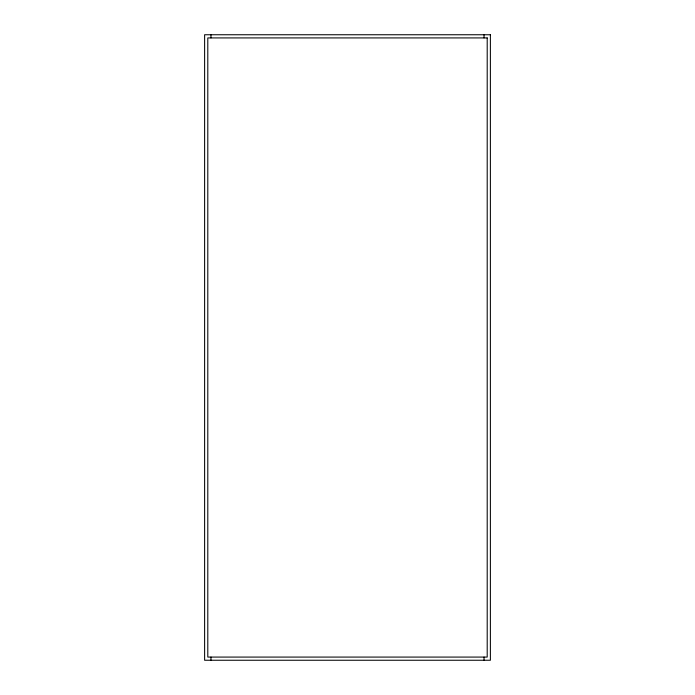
<?xml version="1.0" encoding="UTF-8"?>
<svg xmlns="http://www.w3.org/2000/svg" width="695" height="695" viewBox="0 0 695 695"><rect width="100%" height="100%" fill="white"/><g stroke="black" fill="none" stroke-linecap="round" stroke-linejoin="round"><path stroke-width="1.04" d="M484.033 34.75L484.033 37.921M484.033 657.079L484.033 660.25M210.967 34.75L210.967 37.921M210.967 657.079L210.967 660.25M490.383 34.75L204.617 34.75L204.617 660.25L490.383 660.25L490.383 34.75M487.204 37.921L207.796 37.921L207.796 657.079L487.204 657.079L487.204 37.921"/></g></svg>
